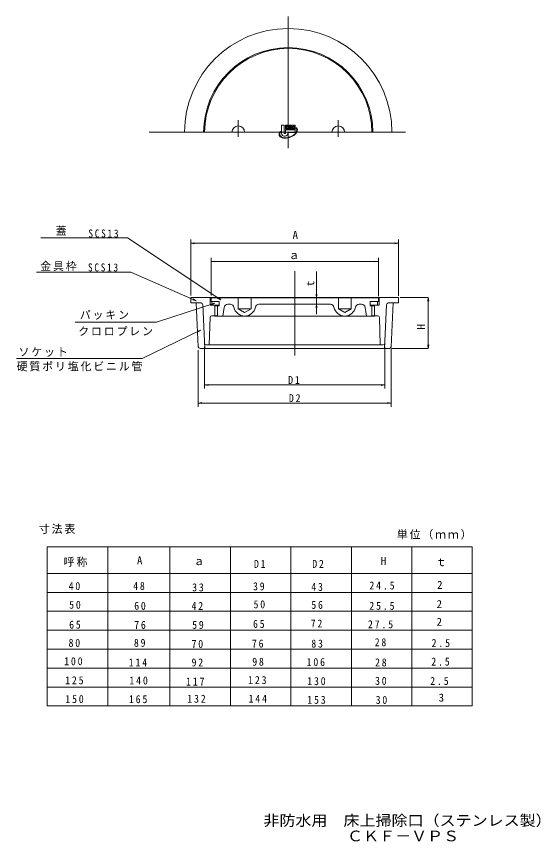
# Model space of a CAD drawing. Units: millimetres on the paper. Extents: x -75 to 69, y -115 to 111.
import ezdxf
from ezdxf.enums import TextEntityAlignment as Align

# ---------------------------------------------------------------- set-up
doc = ezdxf.new("R2010")
doc.units = ezdxf.units.MM
doc.linetypes.add('CHAIN1', pattern=[8, 5, -1, 1, -1])
for name, color, linetype, lineweight in [('0-0', 7, 'Continuous', 18), ('0-4', 7, 'Continuous', 18), ('0-5', 7, 'Continuous', 18), ('0-F', 7, 'Continuous', 18)]:
    doc.layers.add(name, color=color, linetype=linetype, lineweight=lineweight)
doc.layers.add('F-4', color=2, linetype='Continuous')
doc.layers.add('F-5', color=2, linetype='Continuous')
doc.styles.add('ＭＳ ゴシック', font='')
doc.styles.get('ＭＳ ゴシック').set_extended_font_data('MS Gothic')

msp = doc.modelspace()

# ---------------------------------------------------------------- linework, layer by layer
at = {"layer": '0-0'}
for p, q in [((-0.443, 81.483), (-0.443, 111.193)), ((-14.193, 78.093), (-14.193, 82.743)), ((13.307, 78.093), (13.307, 82.743)), ((-38.684, 79.393), (31.757, 79.393)), ((-2.31, 81.324), (-1.594, 81.324)), ((-2.31, 81.324), (-2.31, 79.114)), ((-1.594, 79.191), (-1.594, 81.324)), ((-1.245, 79.175), (-1.245, 79.773)), ((-1.237, 80.412), (-1.237, 81.174)), ((-1.084, 81.326), (-0.668, 81.326)), ((-1.084, 80.26), (-0.668, 80.26)), ((-0.96, 81.026), (-0.96, 80.552)), ((-0.821, 81.134), (-0.928, 81.134)), ((-0.899, 80.451), (-0.85, 80.451)), ((-0.789, 81.027), (-0.789, 80.972)), ((-0.517, 80.972), (-0.789, 80.972)), ((-0.789, 80.552), (-0.789, 80.603)), ((-0.516, 80.972), (-0.516, 81.174)), ((-0.393, 81.178), (-0.393, 80.415)), ((0.174, 81.33), (-0.241, 81.33)), ((-0.241, 80.263), (0.174, 80.263)), ((-0.117, 81.03), (-0.117, 80.556)), ((0.022, 81.138), (-0.085, 81.138)), ((-0.056, 80.455), (-0.007, 80.455)), ((0.054, 80.556), (0.054, 81.031)), ((0.327, 80.415), (0.327, 81.178)), ((1.324, 41.19), (1.324, 18.09)), ((-27.176, 33.99), (-27.176, 32.49)), ((-27.176, 33.99), (29.824, 33.99)), ((-24.405, 32.49), (-27.176, 32.49)), ((-25.72, 32.49), (-25.197, 20.469)), ((-23.383, 19.99), (-23.906, 32.012)), ((-21.926, 33.99), (-21.926, 31.89)), ((-19.426, 31.89), (-21.926, 31.89)), ((-19.426, 32.89), (-21.676, 32.89)), ((-21.426, 32.89), (-21.426, 31.89)), ((-20.647, 31.89), (-20.647, 28.89)), ((-19.426, 31.74), (-20.647, 31.74)), ((-19.897, 28.89), (-19.897, 31.89)), ((-19.426, 32.89), (-19.426, 31.74)), ((-16.355, 32.14), (-17.069, 32.14)), ((-14.176, 33.89), (-14.176, 30.89)), ((-10.676, 33.89), (-10.676, 30.89)), ((-8.497, 32.14), (11.145, 32.14)), ((13.324, 33.89), (13.324, 30.89)), ((16.824, 33.89), (16.824, 30.89)), ((19.003, 32.14), (19.716, 32.14)), ((22.074, 32.89), (22.074, 31.74)), ((22.074, 32.89), (24.324, 32.89)), ((24.574, 31.89), (22.074, 31.89)), ((22.074, 31.74), (23.295, 31.74)), ((22.545, 28.89), (22.545, 31.89)), ((23.295, 31.89), (23.295, 28.89)), ((24.074, 32.89), (24.074, 31.89)), ((24.324, 33.89), (24.324, 32.89)), ((24.574, 33.99), (24.574, 31.89)), ((26.03, 19.99), (26.553, 32.012)), ((27.052, 32.49), (29.824, 32.49)), ((28.367, 32.49), (27.844, 20.469)), ((29.824, 33.99), (29.824, 32.49)), ((-18.426, 28.89), (-18.057, 31.292)), ((-10.676, 30.89), (-14.176, 30.89)), ((-12.426, 29.88), (-14.176, 30.89)), ((-12.426, 29.88), (-10.676, 30.89)), ((15.074, 29.88), (16.824, 30.89)), ((21.074, 28.89), (20.704, 31.292)), ((-22.176, 20.99), (-21.942, 28.506)), ((-19.897, 28.99), (-21.442, 28.99)), ((-20.647, 28.89), (23.295, 28.89)), ((24.089, 28.99), (22.545, 28.99)), ((24.824, 20.99), (24.589, 28.506)), ((25.595, 20.99), (-22.948, 20.99)), ((27.345, 19.99), (-24.698, 19.99)), ((-23.437, 19.99), (-23.385, 20.043))]:
    msp.add_line(p, q, dxfattribs=at)
at = {"layer": '0-0', "linetype": 'CHAIN1', "lineweight": 13}
for p, q in [((-0.443, 111.193), (-0.443, 75.005)), ((31.757, 79.393), (-31.313, 79.393)), ((1.324, 41.19), (1.324, 17.461))]:
    msp.add_line(p, q, dxfattribs=at)
at = {"layer": '0-0'}
for points in [[(-0.964, 80.079), (1.487, 80.079), (1.487, 79.34), (-0.344, 79.34)], [(-0.789, 80.603), (-0.516, 80.603), (-0.516, 80.412)], [(0.458, 80.262), (0.712, 80.262), (0.712, 81.038), (0.908, 80.261), (1.039, 80.261), (1.23, 81.027), (1.23, 80.262), (1.484, 80.262), (1.484, 81.326), (1.081, 81.326), (0.974, 80.894)], [(0.973, 80.894), (0.867, 81.326), (0.458, 81.326), (0.458, 80.262)], [(24.324, 33.89), (-21.676, 33.89), (-21.676, 32.89)], [(15.074, 29.88), (13.324, 30.89), (16.824, 30.89)]]:
    msp.add_lwpolyline(points, dxfattribs=at)
for centre, radius, start, end in [((-0.443, 79.393), 28.5, 0, 180), ((-0.443, 79.393), 23.25, 0, 180), ((-0.443, 79.393), 23, 0, 180), ((-14.193, 79.393), 1.75, 0, 180), ((-2.592, 79.57), 0.0626, 322.01794, 147.75533), ((-0.918, 79.755), 0.327, 97.98212, 176.81095), ((-1.084, 81.174), 0.152, 90, 180), ((-1.084, 80.412), 0.152, 180, 270), ((-0.623, 81.029), 0.338, 171.26836, 180.46741), ((-0.67, 80.557), 0.29, 181.07789, 195.15848), ((-0.841, 81.065), 0.117, 150.01446, 172.24092), ((-0.89, 80.498), 0.0622, 195.07587, 219.33216), ((-0.914, 81.103), 0.0338, 114.60731, 144.54739), ((-0.924, 80.473), 0.0205, 226.99615, 264.88915), ((-0.899, 80.676), 0.225, 263.03486, 269.949), ((-0.85, 80.676), 0.225, 270.051, 276.96513), ((-0.825, 80.473), 0.0205, 275.11084, 313.00385), ((-0.835, 81.103), 0.0338, 35.45261, 65.39269), ((-0.859, 80.498), 0.0622, 320.66784, 344.92413), ((-0.909, 81.065), 0.117, 7.75908, 29.98554), ((-1.079, 80.557), 0.29, 344.84152, 358.92211), ((-1.127, 81.029), 0.338, 359.69501, 8.73164), ((-0.668, 81.174), 0.152, 0, 90), ((-0.668, 80.412), 0.152, 270, 360), ((-0.343, 79.104), 0.235, 90.10422, 124.90014), ((-0.241, 81.178), 0.152, 90, 180), ((-0.241, 80.415), 0.152, 180, 270), ((0.221, 81.033), 0.338, 171.26836, 180.46741), ((0.173, 80.561), 0.29, 181.07789, 195.15848), ((0.003, 81.069), 0.117, 150.01446, 172.24092), ((-0.047, 80.501), 0.0622, 195.07587, 219.33216), ((-0.071, 81.107), 0.0338, 114.60731, 144.54739), ((-0.081, 80.477), 0.0205, 226.99615, 264.88915), ((-0.055, 80.68), 0.225, 263.03486, 269.949), ((-0.007, 80.68), 0.225, 270.051, 276.96513), ((0.018, 80.477), 0.0205, 275.11084, 313.00385), ((0.008, 81.107), 0.0338, 35.45261, 65.39269), ((-0.016, 80.501), 0.0622, 320.66784, 344.92413), ((-0.065, 81.069), 0.117, 7.75908, 29.98554), ((-0.236, 80.561), 0.29, 344.84152, 358.92211), ((-0.283, 81.033), 0.338, 359.69501, 8.73164), ((0.174, 81.178), 0.152, 0, 90), ((0.174, 80.415), 0.152, 270, 360), ((1.787, 80.529), 0.0646, 36.28354, 224.32278), ((13.307, 79.393), 1.75, 0, 180), ((-1.427, 79.148), 0.884, 182.19416, 278.85423), ((-1.419, 79.186), 0.175, 178.50222, 356.21227), ((-1.418, 79.143), 0.877, 278.32817, 0.85303), ((-0.362, 79.161), 0.179, 130.46782, 181.57901), ((-24.405, 31.99), 0.5, 2.48955, 90), ((-17.069, 31.14), 1, 90, 171.25384), ((-16.355, 31.14), 1, 10.80692, 90), ((-8.497, 31.14), 1, 90, 169.19308), ((11.145, 31.14), 1, 10.80692, 90), ((19.003, 31.14), 1, 90, 169.19308), ((19.716, 31.14), 1, 8.74616, 90), ((27.052, 31.99), 0.5, 90, 177.51045), ((-12.426, 31.89), 3, 190.80692, 349.19308), ((15.074, 31.89), 3, 190.80692, 349.19308), ((-21.442, 28.49), 0.5, 90, 178.21009), ((24.089, 28.49), 0.5, 1.78991, 90), ((-24.698, 20.49), 0.5, 182.48955, 270), ((-22.948, 21.49), 0.5, 182.48955, 270), ((25.595, 21.49), 0.5, 270, 357.51045), ((27.345, 20.49), 0.5, 270, 357.51045)]:
    msp.add_arc(centre, radius, start, end, dxfattribs=at)
for major_axis, ratio, start_param, end_param in [((-2.451, -0.892), 0.566667, 5.5845956, 9.6447958), ((-2.329, -0.848), 0.54386, 5.602577, 9.6324738)]:
    msp.add_ellipse((-0.443, 79.393), major_axis=major_axis, ratio=ratio, start_param=start_param, end_param=end_param, dxfattribs=at)
at = {"layer": '0-4'}
for p, q in [((-27.176, 34.582), (-27.176, 49.89)), ((29.824, 34.49), (29.824, 49.89)), ((-27.176, 48.89), (-26.185, 49.021)), ((-27.176, 48.89), (29.824, 48.89)), ((-27.176, 48.89), (-26.185, 48.76)), ((29.824, 48.89), (28.832, 49.021)), ((29.824, 48.89), (28.832, 48.76)), ((-21.676, 34.533), (-21.676, 44.89)), ((-21.676, 43.89), (-20.685, 44.021)), ((24.324, 43.89), (-21.676, 43.89)), ((-21.676, 43.89), (-20.685, 43.76)), ((24.324, 43.89), (23.332, 44.021)), ((24.324, 43.89), (23.332, 43.76)), ((24.324, 34.39), (24.324, 44.89)), ((7.324, 41.146), (7.324, 33.89)), ((7.324, 33.89), (7.454, 34.882)), ((7.324, 32.14), (7.193, 31.149)), ((7.324, 32.14), (7.454, 31.149)), ((7.324, 29.429), (7.324, 32.14)), ((30.324, 33.99), (38.023, 33.99)), ((38.023, 33.99), (37.893, 32.999)), ((38.023, 33.99), (38.154, 32.999)), ((38.023, 33.99), (38.023, 19.99)), ((-23.447, 20.467), (-23.447, 8.99)), ((26.094, 20.402), (26.094, 8.99)), ((38.023, 19.99), (37.893, 20.982)), ((38.023, 19.99), (38.154, 20.982)), ((-25.197, 19.542), (-25.197, 3.99)), ((27.844, 19.849), (27.844, 3.99)), ((27.964, 19.99), (38.023, 19.99)), ((-23.447, 9.99), (-22.456, 10.121)), ((26.094, 9.99), (-23.447, 9.99)), ((-23.447, 9.99), (-22.456, 9.86)), ((26.094, 9.99), (25.103, 10.121)), ((26.094, 9.99), (25.103, 9.86)), ((-25.197, 4.99), (-24.206, 5.121)), ((27.844, 4.99), (-25.197, 4.99)), ((-25.197, 4.99), (-24.206, 4.86)), ((27.844, 4.99), (26.853, 5.121)), ((27.844, 4.99), (26.853, 4.86))]:
    msp.add_line(p, q, dxfattribs=at)
msp.add_lwpolyline([(7.324, 32.14), (7.324, 33.89), (7.193, 34.882)], dxfattribs=at)
at = {"layer": '0-5', "lineweight": 13}
for p, q in [((-44.63, 50.401), (-68.488, 50.401)), ((-43.725, 40.983), (-69.63, 40.983)), ((-36.668, 27.235), (-59.028, 27.235)), ((-75.134, 17.269), (-40.587, 17.269))]:
    msp.add_line(p, q, dxfattribs=at)
at = {"layer": '0-5'}
for p, q in [((-18.972, 33.323), (-44.63, 50.401)), ((-25.712, 33.097), (-43.725, 40.983)), ((-20.578, 32.457), (-36.668, 27.235)), ((-25.712, 33.097), (-26.673, 33.375)), ((-25.712, 33.097), (-26.568, 33.614)), ((-20.578, 32.457), (-21.561, 32.275)), ((-20.578, 32.457), (-21.48, 32.026)), ((-18.972, 33.323), (-19.869, 33.764)), ((-18.972, 33.323), (-19.725, 33.981)), ((-24.521, 25.002), (-40.587, 17.269)), ((-24.521, 25.002), (-25.471, 24.689)), ((-24.521, 25.002), (-25.358, 24.454))]:
    msp.add_line(p, q, dxfattribs=at)
at = {"layer": '0-F'}
for p, q in [((-66.69, -34.532), (-66.69, -78.212)), ((-66.69, -34.532), (50.133, -34.532)), ((-50.05, -78.212), (-50.05, -34.532)), ((-32.987, -34.532), (-32.987, -78.212)), ((-16.347, -78.212), (-16.347, -34.532)), ((0.293, -34.532), (0.293, -78.212)), ((16.933, -34.532), (16.933, -78.212)), ((-66.69, -41.812), (50.133, -41.812)), ((50.133, -47.012), (-66.69, -47.012)), ((50.133, -52.212), (-66.69, -52.212)), ((50.133, -57.412), (-66.69, -57.412)), ((50.133, -62.612), (-66.69, -62.612)), ((50.133, -67.812), (-66.69, -67.812)), ((50.133, -73.012), (-66.69, -73.012)), ((50.133, -78.212), (-66.69, -78.212))]:
    msp.add_line(p, q, dxfattribs=at)
at = {"layer": '0-F', "lineweight": 13}
for p, q in [((33.533, -34.532), (33.533, -78.212)), ((50.133, -34.532), (50.133, -78.212))]:
    msp.add_line(p, q, dxfattribs=at)

# ---------------------------------------------------------------- texts
at = {"layer": '0-4', "style": 'ＭＳ ゴシック'}
for s, p in [('A', (0.74, 49.443)), ('ａ', (-0.343, 43.886))]:
    msp.add_text(s, height=2.199, dxfattribs=at).set_placement(p, align=Align.BOTTOM_LEFT)
for s, p in [('t', (7.349, 37.088)), ('H', (37.842, 25.208))]:
    msp.add_text(s, height=2.199, rotation=90, dxfattribs=at).set_placement(p, align=Align.BOTTOM_LEFT)
at = {"layer": '0-4', "char_height": 2.199, "attachment_point": 7, "style": 'ＭＳ ゴシック'}
for s, insert in [('\\T1.36;\\W0.9;D1', (-0.457, 10.236)), ('\\T1.36;\\W0.9;D2', (-0.263, 5.249))]:
    msp.add_mtext(s, dxfattribs=dict(at, insert=insert))
at = {"layer": '0-5', "style": 'ＭＳ ゴシック'}
msp.add_text('蓋', height=2.199, dxfattribs=at).set_placement((-64.355, 50.564), align=Align.BOTTOM_LEFT)
at = {"layer": '0-5', "char_height": 2.199, "attachment_point": 7, "style": 'ＭＳ ゴシック'}
for s, insert in [('\\T1.38;\\W0.85;SCS13', (-55.375, 50.449)), ('\\T1.17;金具枠', (-68.615, 41.238)), ('\\T1.38;\\W0.85;SCS13', (-55.49, 41.123)), ('\\T1.17;パッキン', (-57.729, 27.889)), ('\\T1.17;クロロプレン', (-58.17, 23.471)), ('\\T1.17;ソケット', (-74.566, 17.702)), ('\\T1.17;硬質ポリ塩化ビニル管', (-75.088, 13.71))]:
    msp.add_mtext(s, dxfattribs=dict(at, insert=insert))
at = {"layer": '0-F', "style": 'ＭＳ ゴシック'}
for s, p in [('A', (-42.03, -40.009)), ('ａ', (-26.468, -40.181)), ('H', (24.991, -40.131)), ('ｔ', (40.09, -40.469)), ('2', (40.453, -46.7)), ('2', (40.322, -51.977)), ('2', (40.322, -56.859)), ('3', (40.884, -77.675))]:
    msp.add_text(s, height=2.199, dxfattribs=at).set_placement(p, align=Align.BOTTOM_LEFT)
at = {"layer": '0-F', "char_height": 2.199, "attachment_point": 7, "style": 'ＭＳ ゴシック'}
for s, insert in [('\\T1.17;寸法表', (-68.998, -30.942)), ('\\T1.17;単位（ｍｍ）', (29.4, -32.511)), ('\\T1.17;呼称', (-62.169, -39.989)), ('\\T1.36;\\W0.9;D1', (-9.865, -40.277)), ('\\T1.36;\\W0.9;D2', (6.163, -40.277)), ('\\T1.36;\\W0.9;40', (-60.792, -46.408)), ('\\T1.36;\\W0.9;48', (-43.053, -46.36)), ('\\T1.36;\\W0.9;33', (-26.845, -46.76)), ('\\T1.36;\\W0.9;39', (-10.125, -46.479)), ('\\T1.36;\\W0.9;43', (5.896, -46.629)), ('\\T1.38;\\W0.9;24.5', (21.858, -46.253)), ('\\T1.36;\\W0.9;50', (-60.649, -51.544)), ('\\T1.36;\\W0.9;60', (-42.78, -51.831)), ('\\T1.36;\\W0.9;42', (-27.014, -51.831)), ('\\T1.36;\\W0.9;50', (-9.975, -51.42)), ('\\T1.36;\\W0.9;56', (5.896, -51.57)), ('\\T1.38;\\W0.9;25.5', (21.837, -51.831)), ('\\T1.36;\\W0.9;65', (-60.654, -56.999)), ('\\T1.36;\\W0.9;76', (-42.78, -57.07)), ('\\T1.36;\\W0.9;59', (-26.845, -57.07)), ('\\T1.36;\\W0.9;65', (-10.125, -56.81)), ('\\T1.36;\\W0.9;72', (5.746, -56.661)), ('\\T1.38;\\W0.9;27.5', (21.465, -56.911)), ('\\T1.36;\\W0.9;80', (-60.819, -62.004)), ('\\T1.36;\\W0.9;89', (-42.856, -61.994)), ('\\T1.36;\\W0.9;70', (-27.014, -62.31)), ('\\T1.36;\\W0.9;76', (-10.424, -62.2)), ('\\T1.36;\\W0.9;83', (5.896, -62.2)), ('\\T1.36;\\W0.9;28', (23.32, -61.839)), ('\\T1.38;\\W0.9;2.5', (38.962, -62.058)), ('\\T1.38;\\W0.9;100', (-62.032, -67.061)), ('\\T1.38;\\W0.9;114', (-44.291, -67.36)), ('\\T1.36;\\W0.9;92', (-27.014, -67.381)), ('\\T1.36;\\W0.9;98', (-10.335, -67.19)), ('\\T1.38;\\W0.9;106', (4.598, -67.285)), ('\\T1.36;\\W0.9;28', (23.418, -67.381)), ('\\T1.38;\\W0.9;2.5', (38.875, -67.149)), ('\\T1.38;\\W0.9;125', (-61.765, -72.297)), ('\\T1.38;\\W0.9;140', (-44.104, -72.351)), ('\\T1.38;\\W0.9;123', (-11.476, -72.231)), ('\\T1.36;\\W0.9;30', (23.418, -72.451)), ('\\T1.38;\\W0.9;117', (-28.535, -72.62)), ('\\T1.37;\\W0.9;130', (4.788, -72.516)), ('\\T1.38;\\W0.9;2.5', (38.572, -72.481)), ('\\T1.38;\\W0.9;150', (-61.721, -77.444)), ('\\T1.38;\\W0.9;165', (-44.224, -77.474)), ('\\T1.38;\\W0.9;132', (-28.195, -77.357)), ('\\T1.38;\\W0.9;144', (-11.343, -77.298)), ('\\T1.37;\\W0.9;153', (4.788, -77.652)), ('\\T1.36;\\W0.9;30', (23.587, -77.691))]:
    msp.add_mtext(s, dxfattribs=dict(at, insert=insert))
at = {"layer": 'F-4', "style": 'ＭＳ ゴシック', "width": 1.1}
msp.add_text('非防水用\u3000床上掃除口（ステンレス製）', height=2.933, dxfattribs=at).set_placement((-7.269, -112.023), align=Align.BOTTOM_LEFT)
at = {"layer": 'F-5', "style": 'ＭＳ ゴシック', "width": 1.1}
msp.add_text('ＣＫＦ－ＶＰＳ', height=2.933, dxfattribs=at).set_placement((15.713, -116.28), align=Align.BOTTOM_LEFT)

doc.saveas('drawing.dxf')
